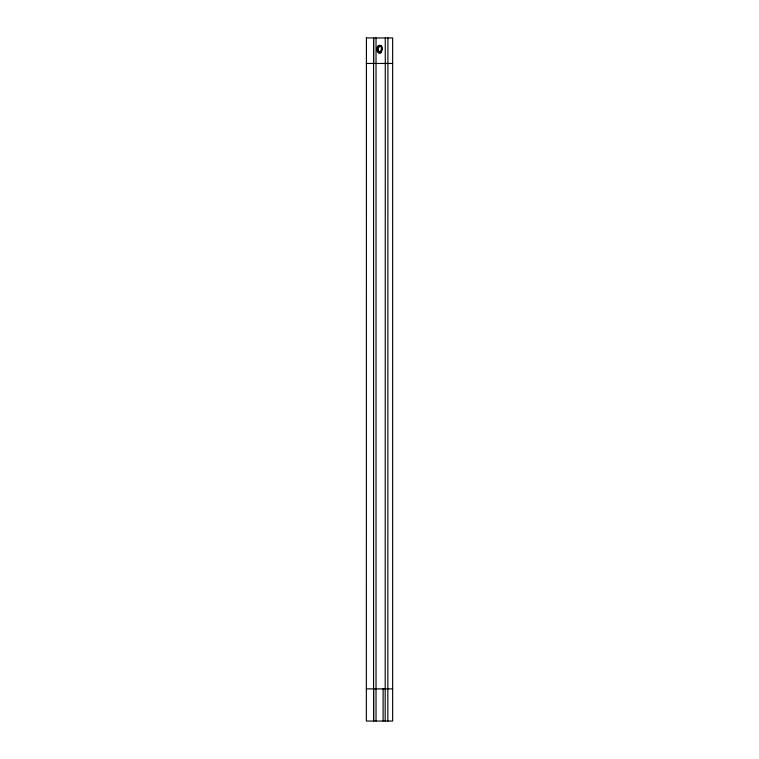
<?xml version="1.0" encoding="UTF-8"?>
<svg xmlns="http://www.w3.org/2000/svg" width="759" height="759" viewBox="0 0 759 759"><rect width="100%" height="100%" fill="white"/><g stroke="black" fill="none" stroke-linecap="round" stroke-linejoin="round"><path stroke-width="1.14" d="M380.961 52.713L382.365 49.202L380.961 45.692M380.98 52.713C375.544 55.644 375.582 42.789 380.98 45.692M366.35 37.95L392.65 37.95L392.65 721.05L366.35 721.05L366.426 37.95M366.35 63.462L372.859 63.462M373.57 63.462L392.65 63.462M366.35 688.887L372.859 688.887M373.57 688.887L392.65 688.887M376.844 49.202L376.938 50.255M387.915 37.95L387.84 721.05M385.278 37.95L385.192 721.05M383.115 688.887L383.115 721.05M376.028 37.95L376.028 721.05M373.646 37.95L373.646 63.462M373.646 688.887L373.646 721.05M373.57 37.95L373.57 721.05M377.232 48.13C380.62 62.58 385.97 37.912 377.232 48.13M377.859 48.358C380.392 59.164 384.396 40.701 377.859 48.358"/></g></svg>
